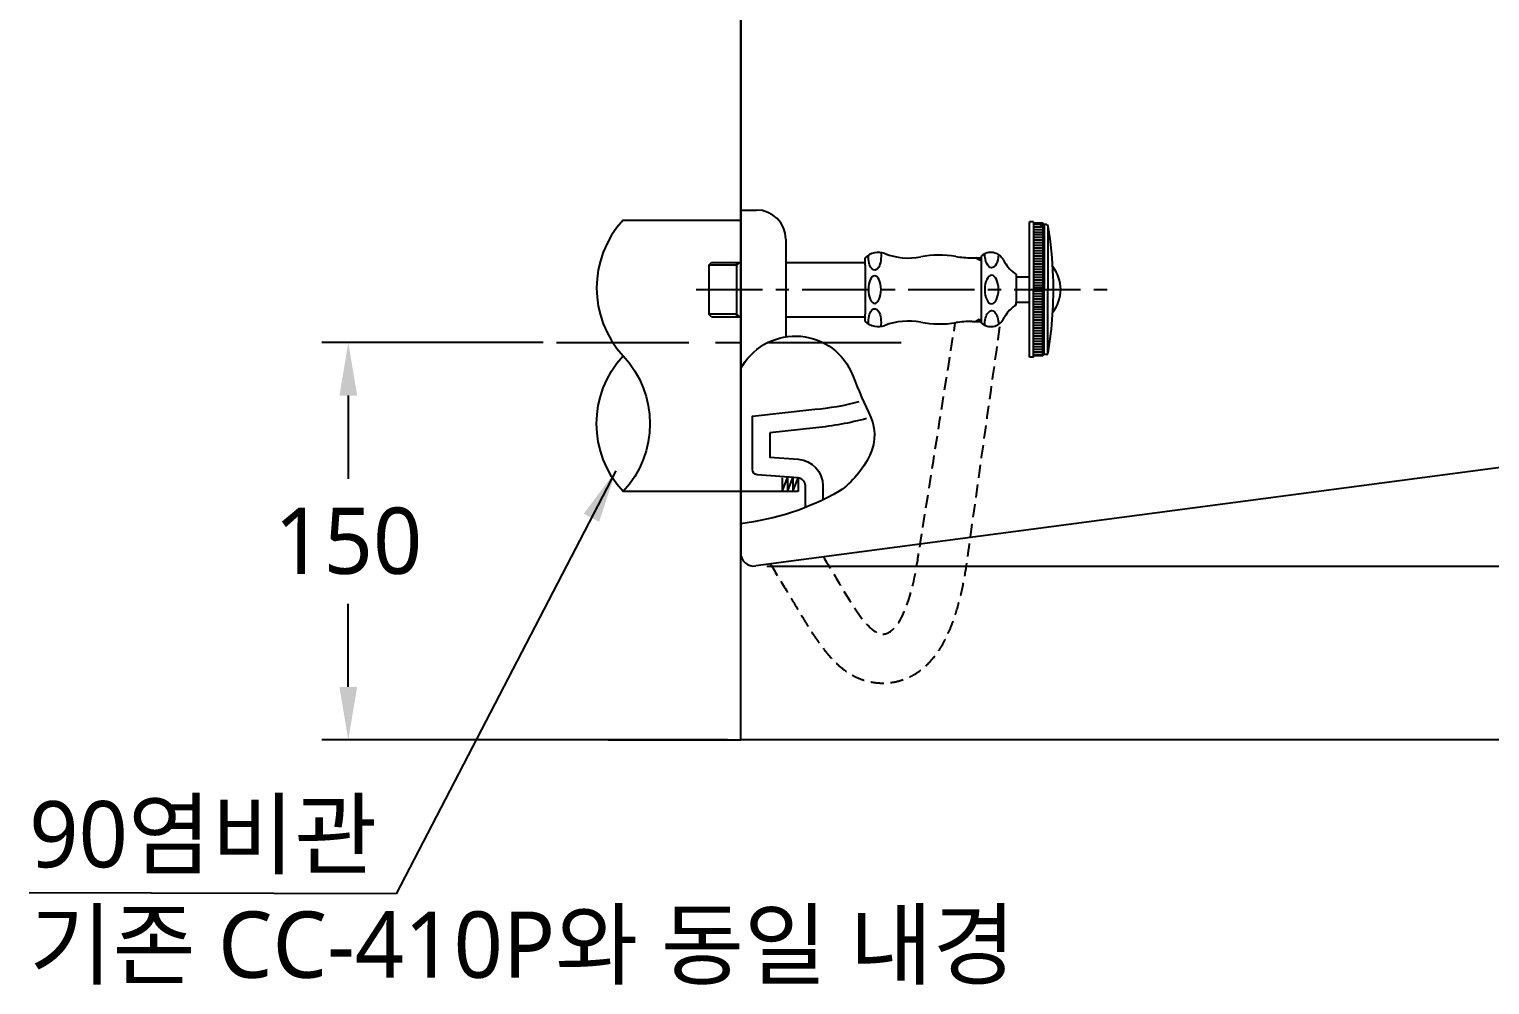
# Model space of a CAD drawing. Extents: x 7905 to 14077, y -986 to 9572.
# Drawn here: x 11128 to 11679, y -986 to -625 of the extents above; entities that cross this region are included whole.
import ezdxf
from ezdxf.lldxf.tags import DXFTag

# ---------------------------------------------------------------- set-up
doc = ezdxf.new("R2010")
doc.units = 0
doc.header["$LTSCALE"] = 20
doc.header["$MEASUREMENT"] = 0
doc.linetypes.add('CENTER', pattern=[2, 1.25, -0.25, 0.25, -0.25])
doc.linetypes.add('HIDDEN', pattern=[0.375, 0.25, -0.125])
doc.layers.get('0').update_dxf_attribs({"linetype": 'CONTINUOUS'})
doc.layers.get('DEFPOINTS').update_dxf_attribs({"linetype": 'CONTINUOUS'})
for name, color, linetype in [('1', 1, 'CONTINUOUS'), ('2', 2, 'CONTINUOUS'), ('3', 3, 'CONTINUOUS'), ('4', 4, 'CONTINUOUS'), ('CENTER', 2, 'CENTER'), ('SA-DOOR', 4, 'CONTINUOUS')]:
    doc.layers.add(name, color=color, linetype=linetype)
doc.styles.add('ROMANS', font='NanumGothic.ttf')
doc.styles.get("Standard").update_dxf_attribs({"font": 'NanumGothic.ttf'})
tags = doc.linetypes.add('DASHED', pattern=[0.75, 0.5, -0.25]).pattern_tags.tags
tags[6:7] = [DXFTag(74, 4), DXFTag(75, 0), DXFTag(340, '0'), DXFTag(46, 1.0), DXFTag(50, 0.0), DXFTag(44, 0.0), DXFTag(45, 0.0)]
tags[4:5] = [DXFTag(74, 4), DXFTag(75, 0), DXFTag(340, '0'), DXFTag(46, 1.0), DXFTag(50, 0.0), DXFTag(44, 0.0), DXFTag(45, 0.0)]
doc.dimstyles.get("Standard").update_dxf_attribs({"dimtxt": 2.5, "dimasz": 2, "dimexe": 2, "dimexo": 1, "dimgap": 1.5, "dimtad": 1, "dimdec": 0, "dimlfac": 10, "dimrnd": 0.5, "dimzin": 0, "dimdsep": 46, "dimtxsty": 'Standard', "dimcen": 0, "dimclrt": 2, "dimadec": 0, "dimazin": 0, "dimtfac": 1, "dimtdec": 0, "dimtmove": 0, "dimatfit": 3, "dimfxl": 0, "dimtolj": 1, "dimtzin": 0, "dimarcsym": 0})

# ---------------------------------------------------------------- blocks, each defined once
blk = doc.blocks.new('*D45')
at = {"layer": '3', "color": 3, "lineweight": -2}
for p, q in [((11996.37, -488.4), (12025.85, -488.4)), ((12015.85, -508.4), (12015.85, -634.42)), ((12015.85, -807.69), (12015.85, -681.67)), ((11406.1, -827.69), (12025.85, -827.69))]:
    blk.add_line(p, q, dxfattribs=at)
at = {"layer": '3', "color": 3}
for points in [[(12012.51, -508.4), (12019.18, -508.4), (12015.85, -488.4)], [(12012.51, -807.69), (12019.18, -807.69), (12015.85, -827.69)]]:
    blk.add_solid(points, dxfattribs=at)
at = {"layer": 'DEFPOINTS', "color": 0}
for p in [(11991.37, -488.4), (11401.1, -827.69), (12015.85, -827.69)]:
    blk.add_point(p, dxfattribs=at)
at = {"layer": '3', "color": 2, "insert": (12015.85, -658.04), "char_height": 25, "attachment_point": 5}
blk.add_mtext('\\A1;340', dxfattribs=at)
blk = doc.blocks.new('*D46')
at = {"layer": '3', "color": 3, "lineweight": -2}
for p, q in [((11321.69, -743.3), (11238.16, -743.3)), ((11248.16, -763.3), (11248.16, -794.73)), ((11248.16, -873.3), (11248.16, -841.88)), ((11391.2, -893.3), (11238.16, -893.3))]:
    blk.add_line(p, q, dxfattribs=at)
at = {"layer": '3', "color": 3}
for points in [[(11244.82, -763.3), (11251.49, -763.3), (11248.16, -743.3)], [(11244.82, -873.3), (11251.49, -873.3), (11248.16, -893.3)]]:
    blk.add_solid(points, dxfattribs=at)
at = {"layer": 'DEFPOINTS', "color": 0}
for p in [(11326.69, -743.3), (11248.16, -893.3), (11396.2, -893.3)]:
    blk.add_point(p, dxfattribs=at)
at = {"layer": '3', "color": 2, "insert": (11248.16, -818.3), "char_height": 25, "attachment_point": 5}
blk.add_mtext('\\A1;150', dxfattribs=at)

msp = doc.modelspace()

# ---------------------------------------------------------------- linework, layer by layer
at = {"color": 7, "ltscale": 10}
msp.add_line((11396.20281, -768.42608), (11396.20281, -694.19588), dxfattribs=at)
msp.add_line((11396.20281, -768.42608), (11396.20281, -694.19588), dxfattribs=at)
at = {"color": 7, "linetype": 'Continuous'}
for p, q in [((11351.88935, -697.07231), (11396.20281, -697.07231)), ((11417.82984, -799.57347), (11351.88935, -799.57347))]:
    msp.add_line(p, q, dxfattribs=at)
msp.add_lwpolyline([(11351.88935, -697.07231, 0.39162965), (11351.88935, -748.32289, -0.39162965), (11351.88935, -799.57347, -0.39162965), (11351.88935, -748.32289)], format="xyb", dxfattribs=at)
at = {"color": 7, "linetype": 'DASHED'}
msp.add_lwpolyline([(11396.20281, -753.3024, -0.618200744), (11437.80339, -754.13503, 0.015371685), (11444.43384, -769.6336, -0.242298056), (11444.90378, -785.83666, -0.128371921), (11433.39021, -799.45662, -0.10051329), (11396.20281, -811.66887, 0.000912305)], format="xyb", dxfattribs=at)
at = {"color": 7}
for points in [[(11420.60547, -805.56242), (11420.60547, -797.3509, 0.392453762), (11417.82984, -794.3593), (11402.45589, -793.20625, -0.392453762), (11400.60547, -791.21186), (11400.60547, -771.06747), (11424.13871, -768.49033, 0.041205696), (11440.96148, -765.61144, -0.300383346)], [(11443.6798, -771.978, -0.04484011), (11424.49806, -775.44873), (11407.20281, -777.34275)], [(11407.20281, -777.34275), (11407.20281, -786.57281), (11417.95071, -787.37891, -0.392453762), (11427.20281, -797.3509), (11427.20281, -802.6947, -0.092976611)]]:
    msp.add_lwpolyline(points, format="xyb", dxfattribs=at)
at = {"color": 2, "linetype": 'HIDDEN'}
msp.add_arc((11509.18083, -699.05924), 0.5, 251.5387523, 0.4512919, dxfattribs=at)
at = {"layer": '1', "color": 1, "linetype": 'CENTER'}
msp.add_line((11379.42612, -723.3024), (11538.08489, -723.3024), dxfattribs=at)
at = {"layer": '3', "color": 7}
for p, q in [((11396.20281, -493.56408), (11396.20281, -822.67692)), ((11921.06757, -758.83571), (11401.85959, -827.63359)), ((11411.82984, -794.3593), (11411.82984, -799.57347)), ((11411.82984, -799.57347), (11413.82984, -794.3593)), ((11413.82984, -794.3593), (11413.82984, -799.57347)), ((11413.82984, -799.57347), (11415.82984, -794.3593)), ((11415.82984, -794.3593), (11415.82984, -799.57347)), ((11415.82984, -799.57347), (11417.82984, -794.3593)), ((11417.82984, -794.3593), (11417.82984, -799.57347))]:
    msp.add_line(p, q, dxfattribs=at)
at = {"layer": '3'}
msp.add_line((11346.20281, -893.3024), (11396.20281, -893.3024), dxfattribs=at)
at = {"layer": '3', "color": 7}
msp.add_arc((11401.20281, -822.67692), 5, 180, 277.5480321, dxfattribs=at)
at = {"layer": '3', "color": 4, "linetype": 'HIDDEN'}
for points, knots in [([(11407.43396, -826.89496), (11409.39439, -830.15237), (11411.35483, -833.40978), (11413.31526, -836.66718), (11414.85772, -839.2301), (11416.40018, -841.79301), (11417.94264, -844.35592), (11417.94669, -844.36266), (11417.95074, -844.36939), (11417.9548, -844.37612), (11418.31362, -844.97233), (11418.67731, -845.57664), (11419.78261, -847.40679), (11420.53813, -848.64954), (11422.22303, -851.36092), (11423.15941, -852.83173), (11425.12282, -855.76401), (11426.1479, -857.22497), (11428.03106, -859.68464), (11428.84053, -860.68489), (11430.62004, -862.69839), (11431.58819, -863.71267), (11433.51065, -865.47033), (11434.38929, -866.20825), (11435.95548, -867.35239), (11436.55468, -867.75997), (11437.97909, -868.63869), (11438.83424, -869.11029), (11440.64907, -869.96619), (11441.61403, -870.35435), (11443.64824, -871.01383), (11444.7176, -871.28472), (11446.92687, -871.67347), (11448.06649, -871.79086), (11450.36118, -871.85222), (11451.51563, -871.79604), (11453.77807, -871.51627), (11454.88552, -871.29298), (11457.00463, -870.70929), (11458.01616, -870.34938), (11459.91805, -869.53378), (11460.80861, -869.07846), (11462.89044, -867.86252), (11464.00163, -867.06663), (11465.98383, -865.43527), (11466.85622, -864.59922), (11468.42357, -862.92555), (11469.11893, -862.08724), (11470.38345, -860.4183), (11470.9526, -859.58728), (11472.3535, -857.37337), (11473.10595, -855.99478), (11474.46366, -853.22483), (11475.06778, -851.833), (11476.17791, -849.01395), (11476.68334, -847.58675), (11478.04632, -843.37144), (11478.80994, -840.51945), (11480.15275, -834.63312), (11480.73004, -831.60015), (11481.39139, -827.45639), (11481.54844, -826.40599), (11481.6962, -825.34922), (11481.69729, -825.34146), (11481.69838, -825.33369), (11481.69946, -825.32592), (11482.09207, -822.51672), (11482.48467, -819.70751), (11482.87728, -816.89831), (11486.65031, -789.90119), (11490.42334, -762.90407), (11494.19637, -735.90695)], [-16.736741239, -16.736741239, -16.736741239, -16.736741239, -7.380657139, -7.380657139, -7.380657139, -0.01933632, -0.01933632, -0.01933632, 0, 0, 0, 1.712205368, 1.712205368, 5.136616103, 5.136616103, 9.139957414, 9.139957414, 13.143298724, 13.143298724, 15.889009501, 15.889009501, 18.634720277, 18.634720277, 20.58918815, 20.58918815, 21.674571739, 21.674571739, 22.966805513, 22.966805513, 24.259039287, 24.259039287, 25.551273061, 25.551273061, 26.843506836, 26.843506836, 28.13574061, 28.13574061, 29.427974384, 29.427974384, 30.720208158, 30.720208158, 32.012441932, 32.012441932, 33.96697132, 33.96697132, 35.921500707, 35.921500707, 37.876030095, 37.876030095, 39.830559482, 39.830559482, 43.099494842, 43.099494842, 46.368430202, 46.368430202, 49.637365563, 49.637365563, 55.866815569, 55.866815569, 62.096265576, 62.096265576, 64.191079791, 64.191079791, 64.191079791, 64.206476643, 64.206476643, 64.206476643, 69.77487133, 69.77487133, 69.77487133, 123.288463239, 123.288463239, 123.288463239, 123.288463239]), ([(11427.43128, -824.24521), (11429.55603, -827.77565), (11431.68079, -831.30609), (11433.80555, -834.83653), (11438.47975, -842.60307), (11451.51401, -864.26049), (11460.19001, -843.02149), (11462.97711, -825.45184), (11462.97838, -825.44382), (11462.97966, -825.43581), (11462.98093, -825.42779), (11463.29905, -823.42127), (11463.61717, -821.41475), (11463.93529, -819.40823), (11468.3523, -791.54827), (11472.76931, -763.68831), (11477.18633, -735.82836)], [-10.138748919, -10.138748919, -10.138748919, -10.138748919, 0, 0, 0, 22.304004938, 62.195930978, 62.195930978, 62.195930978, 62.21412851, 62.21412851, 62.21412851, 66.769475191, 66.769475191, 66.769475191, 130.019084784, 130.019084784, 130.019084784, 130.019084784])]:
    msp.add_open_spline(points, degree=3, knots=knots, dxfattribs=at)
at = {"layer": '4'}
for p, q in [((11396.20281, -753.3024), (11396.20281, -693.3024)), ((11396.20281, -693.3024), (11402.20281, -693.3024)), ((11506.70281, -697.8024), (11505.20281, -697.8024)), ((11505.20281, -698.8024), (11505.20281, -697.8024)), ((11505.20281, -723.3024), (11505.20281, -698.8024)), ((11506.70281, -698.0024), (11506.70281, -697.8024)), ((11506.70281, -698.0024), (11506.70281, -723.3024)), ((11510.20281, -698.71388), (11506.70281, -698.71388)), ((11510.20281, -699.71388), (11506.70281, -699.71388)), ((11510.20281, -698.3024), (11507.00281, -698.3024)), ((11510.70281, -698.8024), (11510.20281, -698.3024)), ((11510.20281, -698.3024), (11510.20281, -723.3024)), ((11511.52656, -698.8024), (11510.70281, -698.8024)), ((11510.70281, -698.8024), (11510.70281, -723.3024)), ((11512.11799, -699.3024), (11512.11799, -723.3024)), ((11413.20281, -704.3024), (11413.20281, -741.23979)), ((11510.20281, -700.71388), (11506.70281, -700.71388)), ((11510.20281, -701.71388), (11506.70281, -701.71388)), ((11510.20281, -702.71388), (11506.70281, -702.71388)), ((11510.20281, -703.71388), (11506.70281, -703.71388)), ((11510.20281, -704.71388), (11506.70281, -704.71388)), ((11487.1162, -711.3024), (11487.1162, -710.58168)), ((11510.20281, -705.71388), (11506.70281, -705.71388)), ((11510.20281, -706.71388), (11506.70281, -706.71388)), ((11510.20281, -707.71388), (11506.70281, -707.71388)), ((11510.20281, -708.71388), (11506.70281, -708.71388)), ((11510.20281, -709.71388), (11506.70281, -709.71388)), ((11510.20281, -710.71388), (11506.70281, -710.71388)), ((11384.20281, -714.0524), (11385.20281, -713.0524)), ((11394.70281, -714.0524), (11384.20281, -714.0524)), ((11384.32709, -732.5524), (11384.32709, -714.0524)), ((11385.20281, -713.0524), (11396.20281, -713.0524)), ((11394.70281, -733.5524), (11394.70281, -713.0524)), ((11394.70281, -714.0524), (11395.70281, -713.0524)), ((11396.20281, -713.66936), (11396.20281, -732.93479)), ((11413.20281, -713.0524), (11443.20168, -713.0524)), ((11443.20168, -714.05127), (11443.20168, -711.30351)), ((11443.20281, -714.0524), (11443.20281, -732.5524)), ((11483.49101, -711.3024), (11487.1162, -711.3024)), ((11486.20281, -712.0524), (11484.90377, -711.3024)), ((11486.20281, -711.3024), (11486.20281, -712.0524)), ((11486.20281, -712.0524), (11487.1162, -712.0524)), ((11487.1162, -735.3024), (11487.1162, -711.3024)), ((11495.22962, -711.98088), (11495.78198, -712.93761)), ((11510.20281, -711.71388), (11506.70281, -711.71388)), ((11510.20281, -712.71388), (11506.70281, -712.71388)), ((11510.20281, -713.71388), (11506.70281, -713.71388)), ((11510.20281, -714.71388), (11506.70281, -714.71388)), ((11510.20281, -715.71388), (11506.70281, -715.71388)), ((11500.1162, -717.57006), (11500.1162, -718.5524)), ((11500.1162, -718.5524), (11500.1162, -728.0524)), ((11500.1162, -718.5524), (11505.20281, -718.5524)), ((11510.20281, -716.71388), (11506.70281, -716.71388)), ((11510.20281, -717.71388), (11506.70281, -717.71388)), ((11510.20281, -718.71388), (11506.70281, -718.71388)), ((11510.20281, -719.71388), (11506.70281, -719.71388)), ((11510.20281, -720.71388), (11506.70281, -720.71388)), ((11510.20281, -721.71388), (11506.70281, -721.71388)), ((11505.20281, -748.8024), (11505.20281, -723.3024)), ((11510.20281, -722.71388), (11506.70281, -722.71388)), ((11506.70281, -748.6024), (11506.70281, -723.3024)), ((11510.20281, -723.89092), (11506.70281, -723.89092)), ((11510.20281, -724.89092), (11506.70281, -724.89092)), ((11510.20281, -725.89092), (11506.70281, -725.89092)), ((11510.20281, -726.89092), (11506.70281, -726.89092)), ((11510.20281, -748.3024), (11510.20281, -723.3024)), ((11510.70281, -747.8024), (11510.70281, -723.3024)), ((11512.11799, -747.3024), (11512.11799, -723.3024)), ((11394.70281, -732.5524), (11384.20281, -732.5524)), ((11385.20281, -733.5524), (11384.20281, -732.5524)), ((11395.70281, -733.5524), (11394.70281, -732.5524)), ((11443.20281, -735.3024), (11443.20281, -732.5524)), ((11500.1162, -728.0524), (11505.20281, -728.0524)), ((11500.1162, -729.03474), (11500.1162, -728.0524)), ((11510.20281, -727.89092), (11506.70281, -727.89092)), ((11510.20281, -728.89092), (11506.70281, -728.89092)), ((11510.20281, -729.89092), (11506.70281, -729.89092)), ((11510.20281, -730.89092), (11506.70281, -730.89092)), ((11510.20281, -731.89092), (11506.70281, -731.89092)), ((11510.20281, -732.89092), (11506.70281, -732.89092)), ((11385.20281, -733.5524), (11396.20281, -733.5524)), ((11413.20281, -733.5524), (11443.20281, -733.5524)), ((11443.20281, -733.5524), (11443.20281, -733.73414)), ((11443.20281, -735.3024), (11443.20281, -733.73414)), ((11483.49101, -735.3024), (11487.1162, -735.3024)), ((11486.20281, -734.5524), (11484.90377, -735.3024)), ((11486.20281, -734.5524), (11487.1162, -734.5524)), ((11486.20281, -735.3024), (11486.20281, -734.5524)), ((11487.1162, -736.02311), (11487.1162, -735.3024)), ((11495.22962, -734.62391), (11495.78198, -733.66719)), ((11510.20281, -733.89092), (11506.70281, -733.89092)), ((11510.20281, -734.89092), (11506.70281, -734.89092)), ((11510.20281, -735.89092), (11506.70281, -735.89092)), ((11510.20281, -736.89092), (11506.70281, -736.89092)), ((11510.20281, -737.89092), (11506.70281, -737.89092)), ((11510.20281, -738.89092), (11506.70281, -738.89092)), ((11510.20281, -739.89092), (11506.70281, -739.89092)), ((11510.20281, -740.89092), (11506.70281, -740.89092)), ((11510.20281, -741.89092), (11506.70281, -741.89092)), ((11510.20281, -742.89092), (11506.70281, -742.89092)), ((11510.20281, -743.89092), (11506.70281, -743.89092)), ((11506.70281, -748.8024), (11505.20281, -748.8024)), ((11510.20281, -744.89092), (11506.70281, -744.89092)), ((11510.20281, -745.89092), (11506.70281, -745.89092)), ((11510.20281, -746.89092), (11506.70281, -746.89092)), ((11510.20281, -747.89092), (11506.70281, -747.89092)), ((11506.70281, -748.8024), (11506.70281, -748.6024)), ((11510.20281, -748.3024), (11507.00281, -748.3024)), ((11510.70281, -747.8024), (11510.20281, -748.3024)), ((11511.52656, -747.8024), (11510.70281, -747.8024))]:
    msp.add_line(p, q, dxfattribs=at)
for centre, radius, start, end in [((11402.20281, -704.3024), 11, 0, 90), ((11507.00281, -698.0024), 0.3, 180, 270), ((11511.52656, -699.5024), 0.7, 9.49341, 90), ((11369.20281, -723.3024), 145, 1.9431421, 9.49341), ((11448.10917, -716.29515), 7, 69.0338625, 134.5129364), ((11459.49764, -686.57469), 24.82771, 249.0338625, 280.737275), ((11471.20281, -748.3024), 38, 80.6951745, 100.737274), ((11483.49101, -673.3024), 38, 260.6951765, 270.0000026), ((11490.59034, -714.65937), 5.35697, 30, 130.4305656), ((11507.90634, -705.93761), 14, 210, 236.1901796), ((11502.94857, -723.34773), 14, 0.2472715, 38.2140733), ((11369.20281, -723.3024), 145, 350.50659, 1.9431421), ((11502.94857, -723.22689), 14, 321.7859267, 359.7527285), ((11507.90634, -740.66719), 14, 123.8098204, 150), ((11448.10917, -730.30964), 7, 225.5, 290.9661375), ((11459.49764, -760.03011), 24.82771, 79.262725, 110.9661375), ((11471.20281, -698.3024), 38, 259.262726, 279.3048255), ((11483.49101, -773.3024), 38, 89.9999974, 99.3048235), ((11490.59034, -731.94542), 5.35697, 229.5694344, 330), ((11507.00281, -748.6024), 0.3, 90, 180), ((11511.52656, -747.1024), 0.7, 270, 350.50659)]:
    msp.add_arc(centre, radius, start, end, dxfattribs=at)
at = {"layer": '4', "extrusion": (0, 0, -1)}
for centre, major_axis, ratio, start_param, end_param in [((11446.76387, -710.7975), (0, -5.21778), 0.460090084, 4.433610919, 7.934687634), ((11490.88146, -709.71011), (0, -5.39901), 0.478204164, 4.790779575, 7.834250848), ((11446.76387, -735.71668), (0, -5.21778), 0.460090084, 1.472185923, 5.009627066), ((11490.88146, -736.62284), (0, -5.39901), 0.478204164, 1.540107538, 4.68362008)]:
    msp.add_ellipse(centre, major_axis=major_axis, ratio=ratio, start_param=start_param, end_param=end_param, dxfattribs=at)
for centre, major_axis, ratio in [((11446.76387, -723.3024), (0, -5.21778), 0.460090084), ((11490.88146, -723.3024), (0, -5.39901), 0.478204164)]:
    msp.add_ellipse(centre, major_axis=major_axis, ratio=ratio, dxfattribs=at)
at = {"layer": 'CENTER', "color": 1, "linetype": 'CENTER', "ltscale": 2}
msp.add_line((11326.68804, -743.3024), (11457.68854, -743.3024), dxfattribs=at)
msp.add_line((11326.68804, -743.3024), (11457.68854, -743.3024), dxfattribs=at)
at = {"layer": 'SA-DOOR', "color": 7}
msp.add_lwpolyline([(11396.20281, 1275.95857), (14077.19778, 1275.95857), (14077.19778, -893.3024), (11396.20281, -893.3024)], close=True, dxfattribs=at)

# ---------------------------------------------------------------- texts
at = {"layer": '2', "insert": (11127.77307, -951.04038), "char_height": 25, "width": 407.970583, "attachment_point": 4, "style": 'ROMANS'}
msp.add_mtext('90염비관\\P기존 CC-410P와 동일 내경', dxfattribs=at)

# ---------------------------------------------------------------- dimensions: what is measured, and where the dimension line sits
at = {"layer": '3', "color": 7}
dim = msp.add_linear_dim(base=(12015.84582, -827.68993), p1=(11991.37361, -488.39616), p2=(11401.10462, -827.68993), angle=90, dimstyle='Standard', override={"dimtxt": 25, "dimasz": 20, "dimexe": 10, "dimexo": 5, "dimgap": 10, "dimtih": 1, "dimtoh": 1, "dimdec": 0, "dimlfac": 1, "dimzin": 8, "dimclrd": 3, "dimclre": 3, "dimtdec": 4, "dimarcsym": 1}, dxfattribs=at)
dim.commit()
dim.dimension.update_dxf_attribs({"geometry": '*D45', "text_midpoint": (12015.84582, -658.04304)})
at = {"layer": '3'}
dim = msp.add_linear_dim(base=(11248.15592, -893.3024), p1=(11326.68804, -743.3024), p2=(11396.20281, -893.3024), angle=90, dimstyle='Standard', override={"dimtxt": 25, "dimasz": 20, "dimexe": 10, "dimexo": 5, "dimgap": 10, "dimtih": 1, "dimtoh": 1, "dimdec": 4, "dimlfac": 1, "dimzin": 8, "dimclrd": 3, "dimclre": 3, "dimtdec": 4, "dimarcsym": 1}, dxfattribs=at)
dim.commit()
dim.dimension.update_dxf_attribs({"geometry": '*D46', "text_midpoint": (11248.15592, -818.3024)})

# ---------------------------------------------------------------- leaders
msp.add_leader([(11349.13013, -791.682), (11266.17931, -951.31287), (11127.77307, -951.04038)], dimstyle='Standard', override={"dimtxt": 25, "dimasz": 20, "dimexe": 10, "dimexo": 5, "dimgap": 10, "dimtad": 0, "dimdec": 4, "dimlfac": 1, "dimzin": 8, "dimclrd": 3, "dimclre": 3, "dimtdec": 4, "dimarcsym": 1}, dxfattribs=at)

doc.saveas('drawing.dxf')
